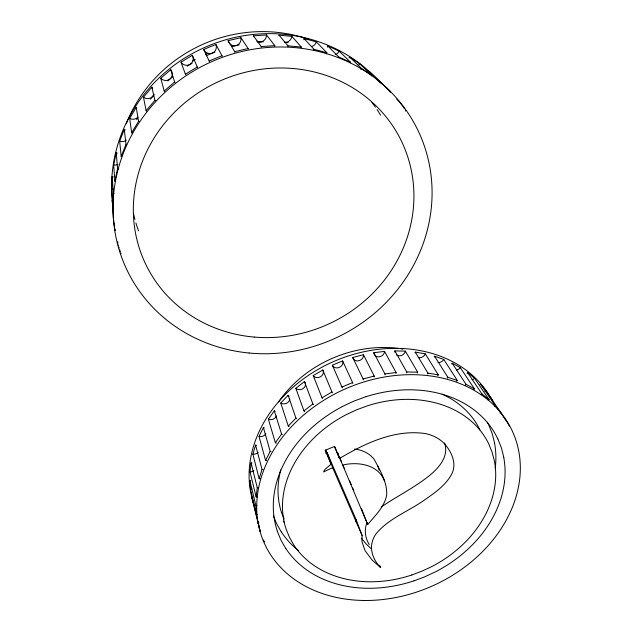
<?xml version="1.0" encoding="UTF-8"?>
<svg xmlns="http://www.w3.org/2000/svg" width="632" height="632" viewBox="0 0 632 632"><rect width="100%" height="100%" fill="white"/><g stroke="black" fill="none" stroke-linecap="round" stroke-linejoin="round"><path stroke-width="0.95" d="M113.452 206.048A6.802 6.328 8.7 0 1 112.852 206.048L113.365 193.4L112.196 176.715A6.518 6.099 11.4 0 1 113.365 176.905M257.153 496.831A5.617 4.535 -16 0 1 256.15 496.934L250.019 471.946L251.054 462.916A5.412 4.44 -15.7 0 1 252.01 463.003M256.15 496.934L257.256 487.683L251.054 462.916M112.196 176.715L111.706 188.913L112.852 206.048M355.824 521.834L356.053 519.457L327.052 452.583A47.392 37.967 -21.2 0 0 325.622 453.112M356.053 519.457L362.104 535.517L361.994 541.861L365.004 550.591L372.027 560.007L380.425 567.338L379.729 565.514M115.506 181.273A6.873 6.454 12.1 0 1 114.898 181.186L113.657 164.936L116.217 152.778A6.589 6.217 15.3 0 1 117.347 153.157M114.898 181.186L117.576 168.554L116.217 152.778M260.163 478.74A5.656 4.622 -16.3 0 1 259.16 478.708L252.871 454.171L255.597 445.094A5.451 4.519 -16 0 1 256.505 445.315M259.16 478.708L262.019 469.394L255.597 445.094M121.786 156.712A6.936 6.581 15.9 0 1 121.194 156.531L119.669 141.205L124.275 129.426A6.644 6.328 19.8 0 1 125.341 129.979M121.194 156.531L126.013 144.278L124.275 129.426M266.578 460.649A5.696 4.701 -17 0 1 265.606 460.475L259.025 436.412L263.402 427.548A5.491 4.59 -16.7 0 1 264.255 427.896M265.606 460.475L270.172 451.359L263.402 427.548M132.23 133.076A6.984 6.691 20.5 0 1 131.669 132.799L129.671 118.389L136.251 107.345A6.691 6.423 25.2 0 1 136.741 107.677M131.669 132.799L138.558 121.297L136.251 107.345M276.287 443.072A5.728 4.764 -17.9 0 1 275.378 442.763L268.395 419.19L274.335 410.784A5.514 4.653 -17.6 0 1 275.102 411.266M275.378 442.763L281.572 434.105L274.335 410.784M146.632 111.074A7.015 6.794 26.5 0 1 146.126 110.711L143.48 97.186L151.87 87.224A6.731 6.51 32.3 0 1 152.723 88.093M146.126 110.711L154.911 100.322L151.87 87.224M337.48 452.662L367.713 524.584C375.076 515.562 384.509 507.006 386.681 495.046C387.369 482.216 380.069 470.484 374.286 459.511C369.641 453.27 362.081 449.85 354.481 449.044M289.093 426.521A5.751 4.819 -19.1 0 1 288.271 426.079L280.766 402.995L288.129 395.3A5.538 4.708 -18.9 0 1 289.069 396.248M288.271 426.079L295.934 418.139L288.129 395.3M164.652 91.419A7.031 6.873 35.9 0 1 164.209 90.976L160.749 78.257L170.735 69.686L174.661 82.026A7.031 6.873 35.9 0 1 175.048 82.523M164.209 90.976L174.661 82.026M304.679 411.495A5.767 4.866 -20.6 0 1 303.96 410.926L295.839 388.317L304.434 381.562L312.887 403.951A5.767 4.866 -20.6 0 1 313.425 404.662M303.96 410.926L312.887 403.951M325.82 449.881L331.121 464.164L324.943 469.41L323.56 471.962L330.552 468.62A48.482 38.449 -21.2 0 1 332.701 467.798L362.104 535.517M381.594 506.753C395.664 497.139 410.95 489.405 424.68 479.269C435.827 471.038 449.779 458.358 444.573 442.945M185.792 74.726A7.031 6.92 53.1 0 1 185.429 74.213L181.021 62.205L192.302 55.3L197.247 67A7.031 6.92 53.1 0 1 197.54 67.553M185.429 74.213L197.247 67M322.604 398.452A5.783 4.89 -22.4 0 1 322.02 397.773L313.211 375.598L322.778 369.997L331.966 391.974A5.783 4.89 -22.4 0 1 332.353 392.772M322.02 397.773L331.966 391.974M331.121 464.164L325.117 450.339L334.344 446.492L339.463 458.469C365.17 443.293 394.874 429.033 425.502 433.599A45.796 36.466 -25.4 0 1 444.509 443.806C451.762 451.927 457.205 464.062 451.485 474.498C445.599 485.092 435.519 492.36 425.755 499.098C409.41 511.13 388.696 518.082 375.74 534.222A29.902 22.926 -23.4 0 0 371.695 544.587C370.605 553.047 374.555 561.421 380.425 567.338M342.212 406.574L353.967 401.083L366.125 396.612M209.437 61.541A7.039 6.928 77.5 0 1 209.16 60.972L203.686 49.541L209.761 46.902L215.939 44.524L221.982 55.719A7.039 6.928 77.5 0 1 222.18 56.319M209.16 60.972L221.982 55.719M342.37 387.795A5.783 4.89 -24.2 0 1 341.936 387.021L332.369 365.225L337.472 363.005L342.647 360.951L352.601 382.581A5.783 4.89 -24.2 0 1 352.822 383.442M341.936 387.021L352.601 382.581M411.882 574.97L421.868 571.209L431.545 566.699A109.423 86.497 -23.9 0 0 464.394 543.014A110.687 87.548 -23.9 0 0 490.116 504.241A109.447 86.537 -24 0 0 494.406 460.981L492.154 452.378L488.844 444.122A109.455 86.56 -24 0 0 466.384 417.27A110.64 87.469 -23.9 0 0 422.002 400.277A109.486 86.6 -23.9 0 0 367.792 405.689L356.685 409.789L345.933 414.813A109.486 86.6 -23.9 0 0 310.328 441.697A110.64 87.469 -24 0 0 285.538 484.633A109.462 86.56 -23.9 0 0 286.075 528.992L289.448 537.263L293.825 545.005A109.447 86.537 -23.9 0 0 319.049 568.666A110.687 87.548 -24 0 0 362.507 581.495A109.423 86.497 -23.9 0 0 411.882 574.97M414.015 580.863L424.838 576.787L435.322 571.905A119.495 94.547 -24 0 0 503.728 457.315M374.191 376.04L363.44 354.702L352.767 357.522L363.116 379.002L374.191 376.04A5.775 4.882 -26 0 1 374.239 376.949M234.859 52.274A7.047 6.889 -86.3 0 1 234.677 51.666L228.081 40.661L240.926 37.683L248.115 48.538A7.047 6.889 -86.3 0 1 248.21 49.162M234.677 51.666L248.115 48.538M342.307 465.128C357.752 461.344 378.671 464.362 384.627 481.426M396.082 372.548L384.556 351.4L373.804 352.703L384.935 373.939L396.082 372.548A5.759 4.851 -27.7 0 1 395.964 373.465M274.841 45.646L266.499 34.958L253.448 35.827L261.206 46.578L274.841 45.646A7.047 6.818 -77.4 0 1 274.833 46.27M417.641 372.161L405.373 351.131L394.85 350.886L406.747 371.972L417.641 372.161A5.743 4.803 -29.2 0 1 417.365 373.07M301.346 47.084L291.881 36.387L279.02 35.147L287.923 45.812L301.346 47.084A7.023 6.731 -71.6 0 1 301.235 47.7M438.252 374.855L425.297 353.849L415.295 352.095L427.911 373.109L438.252 374.855A5.712 4.74 -30.3 0 1 437.818 375.724M303.842 39.784A6.699 6.36 -70.8 0 1 304.039 38.584L314.025 49.336L326.839 52.725A6.992 6.62 -67.1 0 1 326.373 53.902M304.039 38.584L316.332 41.862L326.839 52.725M434.216 357.096A5.467 4.558 -31.4 0 1 434.579 356.243L447.835 377.264L457.339 380.496A5.672 4.669 -31.2 0 1 456.77 381.309M434.579 356.243L443.775 359.434L457.339 380.496M327.4 47.108A6.644 6.257 -66.4 0 1 327.779 45.962L338.76 56.967L350.61 62.331A6.936 6.502 -63.3 0 1 350.318 62.876M327.779 45.962L339.163 51.145L350.61 62.331M451.675 363.961A5.427 4.487 -32 0 1 452.172 363.155L465.989 384.272L474.403 388.854A5.633 4.59 -31.7 0 1 473.724 389.589M452.172 363.155L460.333 367.666L474.403 388.854M349.038 58.041A6.581 6.138 -62.6 0 1 349.583 56.983L361.449 68.374L372.027 75.508A6.865 6.375 -59.9 0 1 371.656 75.998M349.583 56.983L359.766 63.864L372.027 75.508M467.024 373.322A5.388 4.408 -32.3 0 1 467.633 372.588L481.908 393.87L489.042 399.645A5.585 4.503 -32 0 1 488.26 400.285M467.633 372.588L474.569 378.252L489.042 399.645M370.897 548.442L365.849 543.678L361.346 538.164M368.211 72.19A6.502 6.02 -59.1 0 1 368.906 71.234L390.56 91.79A6.786 6.249 -56.8 0 1 390.126 92.217M368.906 71.234L390.56 91.79M396.762 99.129L399.448 101.973M479.893 384.864A5.333 4.321 -32.3 0 1 480.604 384.209L495.227 405.72L500.923 412.506A5.53 4.416 -32 0 1 500.07 413.036M480.604 384.209L486.166 390.86L508.12 423.717M399.93 102.582L401.352 104.422M401.81 105.038L403.184 106.895M403.627 107.519L404.512 108.767M405.381 110.015L405.807 110.647A6.699 6.115 -53.9 0 1 405.333 110.987M285.806 548.608L280.995 540.202L277.282 531.212M492.454 400.443L490.819 397.67A5.285 4.242 -32.1 0 0 490.424 397.931M281.366 532.073L276.642 523.754L273.356 515.759M492.715 400.909L493.474 402.308M369.183 544.555C366.323 539.736 364.767 534.056 365.47 528.447A29.254 22.673 -23.4 0 1 367.074 522.585M508.373 424.191L508.871 425.146M493.963 403.24L494.2 403.706M509.116 425.62L509.353 426.102M264.492 541.94L264.144 541.213M263.805 540.479L263.584 539.989M337.559 452.599L338.515 454.843M339.495 457.141L341.454 461.731M343.144 465.681L344.219 468.201M349.543 480.676L351.21 484.57M352.664 487.975L353.778 490.598M281.596 512.718L284.171 519.077M497.866 438.885L501.421 447.906L503.799 457.292M361.504 508.689L367.713 524.584M335.007 446.958L339.463 458.469M327.052 452.583L332.701 467.798M120.799 253.013L121.052 253.724M120.072 250.872L120.309 251.591M260.74 531.314A5.506 4.361 -16 0 1 260.273 531.472L251.868 497.495A5.309 4.274 -15.7 0 1 252.816 497.321M257.524 519.978L251.868 497.495M119.606 249.427L119.835 250.153M377.912 466.195L379.176 470.263M118.927 247.238L119.148 247.973M118.279 245.026L118.492 245.769M117.868 243.541L117.473 242.04A6.628 6.051 2.7 0 1 118.05 241.93M494.556 442.834L492.178 433.576L488.654 424.68A116.841 93.386 -24 0 0 487.335 422.184M250.793 480.494A5.364 4.353 -15.6 0 0 249.83 480.541L255.928 505.726L256.553 514.669A5.562 4.448 -15.9 0 0 257.532 514.44M249.83 480.541L250.47 489.287L256.553 514.669M257.911 521.597L259.476 528.147M259.87 529.806L260.273 531.472M115.553 230.348A6.715 6.194 5.6 0 1 114.969 230.435L113.444 218.901L112.22 200.557A6.439 5.972 7.9 0 1 112.796 200.542M113.389 210.266L112.22 200.557M114.495 223.515L114.653 225.798M114.882 229.266L114.969 230.435M126.281 123.777A141.789 135.564 -26.2 0 1 309.348 39.539M192.744 61.035A146.9 139.435 -26 0 1 195.296 59.598M205.526 54.415A146.9 139.435 -26 0 1 208.141 53.246M138.534 230.87A134.608 127.719 -26 0 1 135.904 223.001M134.908 219.438A134.608 127.719 -26 0 1 133.573 213.861M371.948 102.463A134.608 127.719 -26 0 1 375.44 107.203M377.051 109.565A134.608 127.719 -26 0 1 380.59 115.206M136.583 119.661A147.659 140.004 -26 0 1 137.492 118.073M150.487 99.113A147.659 140.004 -26 0 1 154.058 94.847M167.804 80.92A147.659 140.004 -26 0 1 172.789 76.662M187.238 66.178A147.659 140.004 -26 0 1 192.049 63.216M206.237 55.782A147.659 140.004 -26 0 1 214.912 52.108M231.92 46.602A147.659 140.004 -26 0 1 239.236 44.888M257.73 42.17A147.659 140.004 -26 0 1 263.307 41.807M284.566 42.289A147.659 140.004 -26 0 1 288.224 42.676M215.939 44.524A6.762 6.62 73.9 0 1 212.289 53.151A6.762 6.62 73.9 0 1 203.686 49.541M113.491 209.642A153.055 145.305 -26 0 1 200.897 49.178A153.055 145.305 -26 0 1 380.33 82.729M113.365 193.4A6.802 6.328 8.7 0 1 113.973 193.471M113.484 188.747A6.518 6.099 11.4 0 1 111.706 188.913M117.576 168.554A6.873 6.454 12.1 0 1 118.761 168.941M117.939 164.391A6.589 6.217 15.3 0 1 113.657 164.936M126.013 144.278A6.936 6.581 15.9 0 1 126.582 144.538M126.313 140.075A6.644 6.328 19.8 0 1 119.669 141.205M138.558 121.297A6.984 6.691 20.5 0 1 139.072 121.644M137.918 117.11A6.691 6.423 25.2 0 1 129.671 118.389M154.911 100.322A7.015 6.794 26.5 0 1 155.369 100.749M153.9 94.302A6.731 6.51 32.3 0 1 143.48 97.186M170.735 69.686A6.747 6.581 42.4 0 1 170.063 78.945A6.747 6.581 42.4 0 1 160.749 78.257M192.302 55.3A6.755 6.62 56.9 0 1 190.114 64.377A6.755 6.62 56.9 0 1 181.021 62.205M240.926 37.683A6.77 6.589 87.7 0 1 235.933 45.615A6.77 6.589 87.7 0 1 228.081 40.661M261.277 47.203A7.047 6.818 -77.4 0 1 261.206 46.578M266.499 34.958A6.762 6.533 -82.8 0 1 256.758 41.151M253.519 36.419A6.762 6.533 -82.8 0 1 253.448 35.827M287.892 46.436A7.023 6.731 -71.6 0 1 287.923 45.812M291.881 36.387A6.739 6.454 -76.1 0 1 284.748 42.304M278.996 35.748A6.739 6.454 -76.1 0 1 279.02 35.147M313.899 49.952A6.992 6.62 -67.1 0 1 314.025 49.336M316.332 41.862A6.699 6.36 -70.8 0 1 311.434 46.578M338.539 57.544A6.936 6.502 -63.3 0 1 338.76 56.967M339.163 51.145A6.644 6.257 -66.4 0 1 335.553 54.557M360.872 69.481A6.865 6.375 -59.9 0 1 361.449 68.374M359.766 63.864A6.581 6.138 -62.6 0 1 358.075 65.594M381.128 83.614A6.786 6.249 -56.8 0 1 381.507 83.14M377.644 79.585A6.502 6.02 -59.1 0 1 377.233 79.987M278.633 401.897A108.973 89.033 -23.9 0 1 398.342 348.461M401.067 348.856A108.973 89.033 -23.9 0 1 402.861 349.156M284.463 522.609A112.306 90.613 -24 0 1 283.286 521.171M254.309 505.355A130.121 105.046 -24 0 1 332.709 361.954A130.121 105.046 -24 0 1 491.736 399.772M257.975 523.059A5.506 4.361 -16 0 1 258.954 522.877M254.562 505.584A5.309 4.274 -15.7 0 1 254.111 505.734M255.928 505.726A5.562 4.448 -15.9 0 1 256.924 505.671M251.892 488.892A5.364 4.353 -15.6 0 1 250.47 489.287M257.256 487.683A5.617 4.535 -16 0 1 258.235 487.762M253.867 470.571A5.412 4.44 -15.7 0 1 250.019 471.946M262.019 469.394A5.656 4.622 -16.3 0 1 262.967 469.616M258.14 452.307A5.451 4.519 -16 0 1 252.871 454.171M270.172 451.359A5.696 4.701 -17 0 1 271.057 451.714M265.843 433.805A5.491 4.59 -16.7 0 1 259.025 436.412M281.572 434.105A5.728 4.764 -17.9 0 1 282.362 434.595M276.461 415.911A5.514 4.653 -17.6 0 1 268.395 419.19M295.934 418.139A5.751 4.819 -19.1 0 1 296.606 418.747M289.804 398.942A5.538 4.708 -18.9 0 1 286.438 403.319A5.538 4.708 -18.9 0 1 280.766 402.995M304.434 381.562A5.554 4.748 -20.5 0 1 303.439 388.348A5.554 4.748 -20.5 0 1 295.839 388.317M322.778 369.997A5.562 4.772 -22.3 0 1 320.558 376.719A5.562 4.772 -22.3 0 1 313.211 375.598M342.647 360.951A5.562 4.772 -24.2 0 1 339.258 367.421A5.562 4.772 -24.2 0 1 332.369 365.225M363.392 379.84A5.775 4.882 -26 0 1 363.116 379.002M363.44 354.702A5.562 4.764 -26.1 0 1 358.992 360.722A5.562 4.764 -26.1 0 1 352.767 357.522M385.046 374.831A5.759 4.851 -27.7 0 1 384.935 373.939M384.556 351.4A5.546 4.732 -27.9 0 1 379.184 356.819A5.546 4.732 -27.9 0 1 373.804 352.703M406.684 372.88A5.743 4.803 -29.2 0 1 406.747 371.972M405.373 351.131A5.53 4.685 -29.4 0 1 401.834 355.279A5.53 4.685 -29.4 0 1 396.556 354.971M394.842 352.229A5.53 4.685 -29.4 0 1 394.85 350.886M427.69 374.018A5.712 4.74 -30.3 0 1 427.911 373.109M425.297 353.849A5.498 4.629 -30.6 0 1 418.187 357.562M415.09 352.98A5.498 4.629 -30.6 0 1 415.295 352.095M447.464 378.149A5.672 4.669 -31.2 0 1 447.835 377.264M443.775 359.434A5.467 4.558 -31.4 0 1 438.079 362.555M465.476 385.101A5.633 4.59 -31.7 0 1 465.989 384.272M460.333 367.666A5.427 4.487 -32 0 1 456.367 370.012M481.276 394.629A5.585 4.503 -32 0 1 481.908 393.87M474.569 378.252A5.388 4.408 -32.3 0 1 471.954 379.793M494.493 406.392A5.53 4.416 -32 0 1 495.227 405.72M486.166 390.86A5.333 4.321 -32.3 0 1 484.894 391.595M505.26 419.727A5.475 4.329 -31.8 0 1 505.671 419.458M298.415 550.559A116.825 93.37 -24 0 1 281.43 532.041M494.493 442.858A116.825 93.362 -24 0 1 495.243 468.075M280.719 469.884A108.167 86.379 -23.9 0 0 279.012 477.903A107.013 85.486 -23.9 0 0 281.588 512.718M479.846 429.799A107.013 85.486 -24 0 0 450.205 398.35A108.167 86.386 -23.9 0 0 442.037 394.155M277.353 531.188A119.511 94.563 -24 0 1 342.252 406.637M413.999 580.816A119.495 94.547 -24 0 1 285.869 548.576M366.141 396.675A119.511 94.563 -24 0 1 497.803 438.924M249.087 353.019A161.373 151.467 -25.8 0 0 420.944 137.041A161.373 151.467 -25.8 0 0 147.604 111.058A161.373 151.467 -25.8 0 0 249.087 353.019M254.254 337.077A141.908 133.107 -25.7 0 0 403.643 145.953A141.908 133.107 -25.7 0 0 162.977 125.334A141.908 133.107 -25.7 0 0 254.254 337.077M363.898 600.471A136.085 107.724 -24 0 0 512.987 432.572A136.085 107.724 -24 0 0 288.682 429.721A136.085 107.724 -24 0 0 363.898 600.471"/></g></svg>
